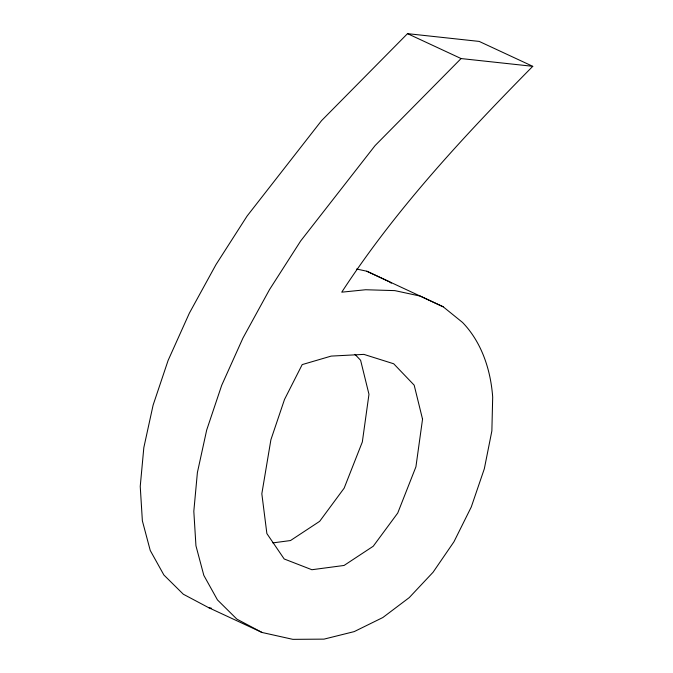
<?xml version="1.0" encoding="UTF-8"?>
<svg xmlns="http://www.w3.org/2000/svg" width="673" height="673" viewBox="0 0 673 673"><rect width="100%" height="100%" fill="white"/><g stroke="black" fill="none" stroke-linecap="round" stroke-linejoin="round"><path stroke-width="1.01" d="M532.764 66.316C463.478 136.543 395.766 209.269 341.749 292.175L365.632 289.743L394.832 290.618L420.398 296.128L443.238 306.821L462.519 322.434A158.719 112.231 -65.1 0 1 492.686 397.095L491.87 430.913L484.324 468.787L471.277 506.979L453.972 541.748L433.075 572.243L409.234 597.624L382.836 617.536L354.208 631.611L324.007 639.131L292.856 639.35L262.041 632.477L208.462 607.568L183.317 594.225L163.892 575.003L150.247 550.472L142.373 520.852L140.236 486.377L143.829 447.621L153.108 405.138L168.115 360.417L189.349 313.181L215.966 264.64L247.109 216.025L321.526 120.669L407.518 33.65L479.184 41.415L532.764 66.316L461.089 58.559L407.518 33.65M461.089 58.559L375.097 145.578L300.688 240.934L269.545 289.55L242.928 338.09L221.695 385.326L206.687 430.039L197.399 472.522L193.816 511.287L195.944 545.761L203.826 575.373L217.463 599.912L236.888 619.135L262.041 632.477M272.851 542.892L290.5 540.545L319.658 521.339L344.155 488.152L362.335 441.951L368.972 394.269L360.602 360.265L354.957 354.36M356.597 269.023L366.819 271.219L443.238 306.821M208.462 607.568L211.448 608.232M366.819 271.219L389.659 281.911L391.265 283.215M422.543 419.178L415.914 466.852L397.726 513.053L373.237 546.24L344.071 565.455L311.893 569.728L284.183 558.969L266.878 533.58L261.831 493.772L270.899 439.738L284.519 399.434L302.194 364.598L331.192 356.093L363.883 354.385L393.705 363.773L414.181 385.175L422.543 419.178"/></g></svg>
